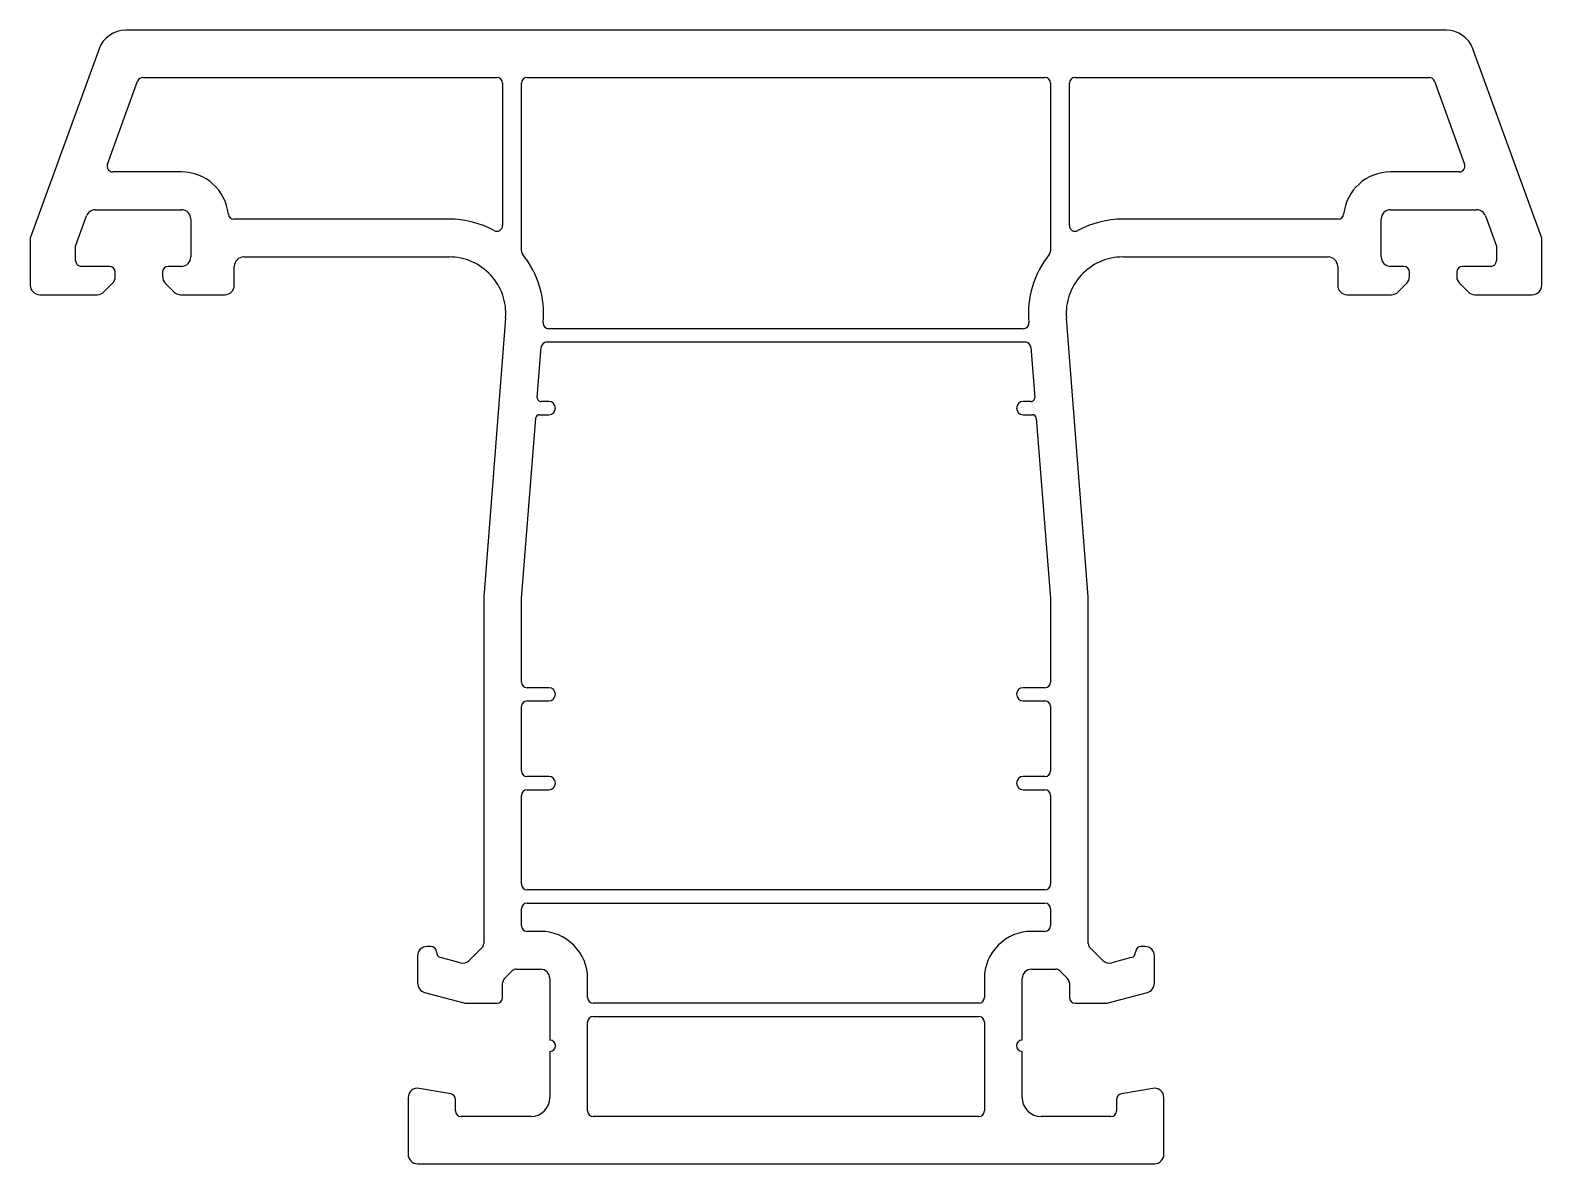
# Model space of a CAD drawing. Extents: x 8 to 88, y 3.3 to 63.3.
import ezdxf

# ---------------------------------------------------------------- set-up
doc = ezdxf.new("R2010")
doc.units = 0
doc.layers.get('0').update_dxf_attribs({"linetype": 'CONTINUOUS'})

# ---------------------------------------------------------------- blocks, each defined once
blk = doc.blocks.new('*U3')
for p, q in [((82.956, 63.265), (13.064, 63.265)), ((11.654, 62.278), (8.01, 52.265)), ((88.01, 52.265), (84.365, 62.278)), ((12.091, 56.167), (13.692, 60.567)), ((13.974, 60.765), (32.71, 60.765)), ((33.01, 60.465), (33.01, 52.922)), ((34.01, 51.588), (34.01, 60.465)), ((34.31, 60.765), (61.71, 60.765)), ((62.01, 60.465), (62.01, 51.588)), ((63.01, 52.922), (63.01, 60.465)), ((63.31, 60.765), (82.046, 60.765)), ((82.327, 60.567), (83.929, 56.167)), ((16.01, 55.765), (12.373, 55.765)), ((83.647, 55.765), (80.01, 55.765)), ((11.46, 53.765), (16.01, 53.765)), ((80.01, 53.765), (84.56, 53.765)), ((10.41, 51.841), (10.99, 53.436)), ((16.51, 53.265), (16.51, 51.265)), ((30.181, 53.265), (18.794, 53.265)), ((77.226, 53.265), (65.839, 53.265)), ((79.51, 51.265), (79.51, 53.265)), ((85.03, 53.436), (85.61, 51.841)), ((8.01, 52.265), (8.01, 49.765)), ((88.01, 49.765), (88.01, 52.265)), ((10.41, 51.065), (10.41, 51.841)), ((19.31, 51.265), (30.181, 51.265)), ((65.839, 51.265), (76.71, 51.265)), ((85.61, 51.841), (85.61, 51.065)), ((12.21, 50.765), (10.71, 50.765)), ((12.51, 50.222), (12.51, 50.465)), ((15.01, 50.465), (15.01, 50.222)), ((16.01, 50.765), (15.31, 50.765)), ((18.81, 49.765), (18.81, 50.765)), ((77.21, 50.765), (77.21, 49.765)), ((80.71, 50.765), (80.01, 50.765)), ((81.01, 50.222), (81.01, 50.465)), ((83.51, 50.465), (83.51, 50.222)), ((85.31, 50.765), (83.81, 50.765)), ((11.906, 49.411), (12.363, 49.868)), ((15.156, 49.868), (15.613, 49.411)), ((80.406, 49.411), (80.863, 49.868)), ((83.656, 49.868), (84.113, 49.411)), ((8.51, 49.265), (11.553, 49.265)), ((15.967, 49.265), (18.31, 49.265)), ((77.71, 49.265), (80.053, 49.265)), ((84.467, 49.265), (87.51, 49.265)), ((33.172, 48.029), (32.01, 33.265)), ((64.01, 33.265), (62.848, 48.029)), ((60.562, 47.465), (35.457, 47.465)), ((34.848, 43.83), (35.057, 46.488)), ((35.356, 46.765), (60.664, 46.765)), ((60.963, 46.488), (61.172, 43.83)), ((35.46, 43.615), (35.047, 43.615)), ((60.973, 43.615), (60.56, 43.615)), ((34.01, 33.186), (34.761, 42.73)), ((34.96, 42.915), (35.46, 42.915)), ((60.56, 42.915), (61.059, 42.915)), ((61.259, 42.73), (62.01, 33.186)), ((32.01, 33.265), (32.01, 14.917)), ((34.01, 28.765), (34.01, 33.186)), ((62.01, 33.186), (62.01, 28.765)), ((64.01, 14.917), (64.01, 33.265)), ((35.46, 28.465), (34.31, 28.465)), ((61.71, 28.465), (60.56, 28.465)), ((34.01, 24.065), (34.01, 27.465)), ((34.31, 27.765), (35.46, 27.765)), ((60.56, 27.765), (61.71, 27.765)), ((62.01, 27.465), (62.01, 24.065)), ((35.46, 23.765), (34.31, 23.765)), ((61.71, 23.765), (60.56, 23.765)), ((34.01, 18.065), (34.01, 22.765)), ((34.31, 23.065), (35.46, 23.065)), ((60.56, 23.065), (61.71, 23.065)), ((62.01, 22.765), (62.01, 18.065)), ((61.71, 17.765), (34.31, 17.765)), ((34.31, 17.065), (61.71, 17.065)), ((34.01, 15.865), (34.01, 16.765)), ((62.01, 16.765), (62.01, 15.865)), ((35.01, 15.565), (34.31, 15.565)), ((61.71, 15.565), (61.01, 15.565)), ((29.21, 14.765), (29.01, 14.765)), ((31.922, 14.705), (31.249, 14.032)), ((64.771, 14.032), (64.098, 14.705)), ((67.01, 14.765), (66.81, 14.765)), ((28.51, 14.265), (28.51, 12.82)), ((30.766, 13.902), (29.732, 14.179)), ((66.287, 14.179), (65.254, 13.902)), ((67.51, 12.82), (67.51, 14.265)), ((33.01, 12.065), (33.01, 12.84)), ((33.098, 13.052), (33.522, 13.477)), ((33.734, 13.565), (35.01, 13.565)), ((35.51, 13.065), (35.51, 9.815)), ((37.51, 12.065), (37.51, 13.065)), ((58.51, 13.065), (58.51, 12.065)), ((60.51, 9.815), (60.51, 13.065)), ((61.01, 13.565), (62.286, 13.565)), ((62.498, 13.477), (62.922, 13.052)), ((63.01, 12.84), (63.01, 12.065)), ((28.88, 12.337), (30.953, 11.782)), ((65.067, 11.782), (67.139, 12.337)), ((31.082, 11.765), (32.71, 11.765)), ((58.21, 11.765), (37.81, 11.765)), ((63.31, 11.765), (64.937, 11.765)), ((37.51, 6.065), (37.51, 10.765)), ((37.81, 11.065), (58.21, 11.065)), ((58.51, 10.765), (58.51, 6.065)), ((35.51, 9.215), (35.51, 6.765)), ((60.51, 6.765), (60.51, 9.215)), ((30.262, 6.963), (28.597, 7.257)), ((67.423, 7.257), (65.758, 6.963)), ((28.01, 6.765), (28.01, 3.765)), ((30.51, 6.065), (30.51, 6.668)), ((65.51, 6.668), (65.51, 6.065)), ((68.01, 3.765), (68.01, 6.765)), ((34.51, 5.765), (30.81, 5.765)), ((58.21, 5.765), (37.81, 5.765)), ((65.21, 5.765), (61.51, 5.765)), ((28.51, 3.265), (67.51, 3.265))]:
    blk.add_line(p, q)
for centre, radius, start, end in [((13.064, 61.765), 1.5, 90, 160), ((82.956, 61.765), 1.5, 20, 90), ((13.974, 60.465), 0.3, 90, 160), ((32.71, 60.465), 0.3, 360, 90), ((34.31, 60.465), 0.3, 90, 180), ((61.71, 60.465), 0.3, 0, 90), ((63.31, 60.465), 0.3, 90, 180), ((82.046, 60.465), 0.3, 20, 90), ((12.373, 56.065), 0.3, 160, 270), ((83.647, 56.065), 0.3, 270, 20), ((16.01, 53.265), 2.5, 6.15063, 90.00094), ((80.01, 53.265), 2.5, 90, 173.84937), ((11.46, 53.265), 0.5, 90, 160), ((16.01, 53.265), 0.5, 0, 90), ((80.01, 53.265), 0.5, 90, 180), ((84.56, 53.265), 0.5, 20, 90), ((18.794, 53.565), 0.3, 186.15063, 269.9979), ((30.181, 48.265), 5, 61.50234, 90), ((32.71, 52.922), 0.3, 241.50234, 359.9979), ((63.31, 52.922), 0.3, 180, 298.49766), ((65.839, 48.265), 5, 90, 118.49766), ((77.226, 53.565), 0.3, 270, 353.84937), ((16.01, 51.265), 0.5, 270, 0), ((19.31, 50.765), 0.5, 90, 180), ((30.181, 48.265), 3, 355.5, 90), ((34.31, 51.588), 0.3, 180, 218.83001), ((30.181, 48.265), 5, 354.58669, 38.83001), ((65.839, 48.265), 5, 141.16999, 185.41331), ((61.71, 51.588), 0.3, 321.16999, 0), ((65.839, 48.265), 3, 90, 184.5), ((76.71, 50.765), 0.5, 0, 90), ((80.01, 51.265), 0.5, 180, 270), ((10.71, 51.065), 0.3, 180, 270), ((12.21, 50.465), 0.3, 360, 90), ((15.31, 50.465), 0.3, 90, 180), ((80.71, 50.465), 0.3, 0, 90), ((83.81, 50.465), 0.3, 90, 180), ((85.31, 51.065), 0.3, 270, 0), ((8.51, 49.765), 0.5, 180, 270), ((12.01, 50.222), 0.5, 315.00006, 360), ((15.51, 50.222), 0.5, 180, 224.99994), ((18.31, 49.765), 0.5, 270, 360), ((77.71, 49.765), 0.5, 180, 270), ((80.51, 50.222), 0.5, 315.00006, 0), ((84.01, 50.222), 0.5, 180, 224.99994), ((87.51, 49.765), 0.5, 270, 0), ((11.553, 49.765), 0.5, 270, 315.00006), ((15.967, 49.765), 0.5, 224.99994, 270), ((80.053, 49.765), 0.5, 270, 315.00006), ((84.467, 49.765), 0.5, 224.99994, 270), ((35.457, 47.765), 0.3, 174.58669, 270), ((60.562, 47.765), 0.3, 270, 5.41331), ((35.356, 46.465), 0.3, 90, 175.5), ((60.664, 46.465), 0.3, 4.5, 90), ((35.047, 43.815), 0.2, 175.5, 270), ((35.46, 43.265), 0.35, 270, 90), ((60.56, 43.265), 0.35, 90, 270), ((60.973, 43.815), 0.2, 270, 4.5), ((34.96, 42.715), 0.2, 90, 175.5), ((61.059, 42.715), 0.2, 4.5, 90), ((34.31, 28.765), 0.3, 180, 270), ((35.46, 28.115), 0.35, 270, 90), ((60.56, 28.115), 0.35, 90, 270), ((61.71, 28.765), 0.3, 270, 360), ((34.31, 27.465), 0.3, 90, 180), ((61.71, 27.465), 0.3, 360, 90), ((34.31, 24.065), 0.3, 180, 270), ((61.71, 24.065), 0.3, 270, 360), ((35.46, 23.415), 0.35, 270, 90), ((60.56, 23.415), 0.35, 90, 270), ((34.31, 22.765), 0.3, 90, 180), ((61.71, 22.765), 0.3, 0, 90), ((34.31, 18.065), 0.3, 180, 270), ((61.71, 18.065), 0.3, 270, 0), ((34.31, 16.765), 0.3, 90, 180), ((61.71, 16.765), 0.3, 0, 90), ((34.31, 15.865), 0.3, 180, 270), ((35.01, 13.065), 2.5, 0.00025, 90.00094), ((61.01, 13.065), 2.5, 89.99906, 179.99975), ((61.71, 15.865), 0.3, 270, 0), ((29.01, 14.265), 0.5, 90, 180), ((29.21, 14.465), 0.3, 0.42758, 90), ((29.81, 14.469), 0.3, 180.42758, 254.99999), ((31.71, 14.917), 0.3, 315, 0), ((64.31, 14.917), 0.3, 180, 225), ((66.21, 14.469), 0.3, 285.00001, 359.57242), ((66.81, 14.465), 0.3, 90, 179.57242), ((67.01, 14.265), 0.5, 360, 90), ((30.895, 14.385), 0.5, 254.99999, 315), ((65.125, 14.385), 0.5, 225, 285.00001), ((29.01, 12.82), 0.5, 180, 255), ((33.31, 12.84), 0.3, 135, 180), ((33.734, 13.265), 0.3, 90, 135), ((35.01, 13.065), 0.5, 360, 90), ((61.01, 13.065), 0.5, 90, 180), ((62.286, 13.265), 0.3, 45, 90), ((62.71, 12.84), 0.3, 0, 45), ((67.01, 12.82), 0.5, 285, 360), ((32.71, 12.065), 0.3, 270, 360), ((37.81, 12.065), 0.3, 180, 270), ((58.21, 12.065), 0.3, 270, 360), ((63.31, 12.065), 0.3, 180, 270), ((31.082, 12.265), 0.5, 255, 270), ((64.937, 12.265), 0.5, 270, 285), ((37.81, 10.765), 0.3, 90, 180), ((58.21, 10.765), 0.3, 0, 90), ((35.51, 9.515), 0.3, 270, 90), ((60.51, 9.515), 0.3, 90, 270), ((28.51, 6.765), 0.5, 80, 180), ((67.51, 6.765), 0.5, 360, 100), ((30.21, 6.668), 0.3, 0, 80), ((34.51, 6.765), 1, 270, 0), ((61.51, 6.765), 1, 180, 270), ((65.81, 6.668), 0.3, 100, 180), ((30.81, 6.065), 0.3, 180, 270), ((37.81, 6.065), 0.3, 180, 270), ((58.21, 6.065), 0.3, 270, 0), ((65.21, 6.065), 0.3, 270, 360), ((28.51, 3.765), 0.5, 180, 270), ((67.51, 3.765), 0.5, 270, 360)]:
    blk.add_arc(centre, radius, start, end)

msp = doc.modelspace()

# ---------------------------------------------------------------- block references
msp.add_blockref('*U3', (0, 0))

doc.saveas('drawing.dxf')
